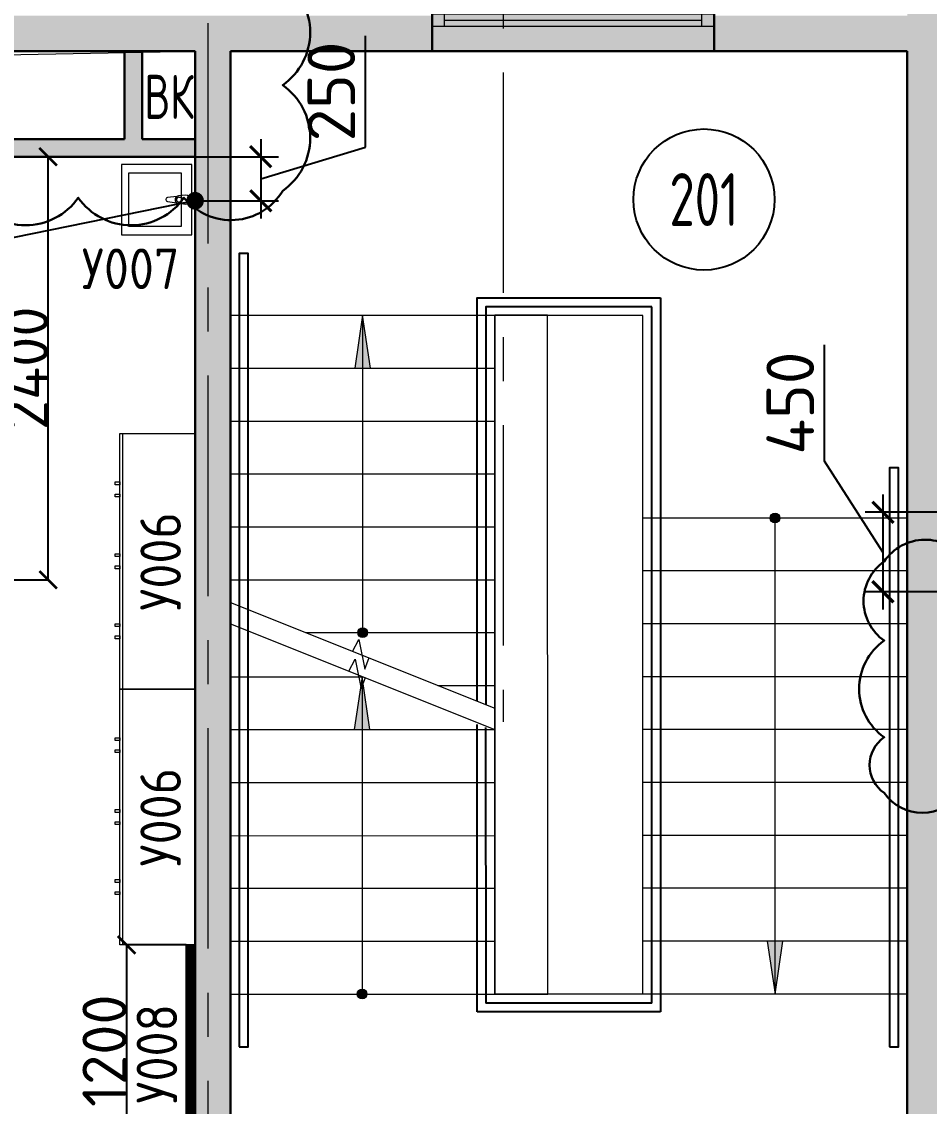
# Model space of a CAD drawing. Header units: millimetres. Extents: x -8417289 to 9420486, y 0 to 166066.
# Drawn here: x -65024 to -59876, y 76500 to 82652 of the extents above; entities that cross this region are included whole.
import ezdxf
from ezdxf import colors
from ezdxf.entities.mleader import LeaderData, LeaderLine
from ezdxf.enums import TextEntityAlignment as Align
from ezdxf.math import Vec2, Vec3

# ---------------------------------------------------------------- set-up
doc = ezdxf.new("R2010")
doc.units = ezdxf.units.MM
doc.header["$MEASUREMENT"] = 0
doc.header["$PDMODE"] = 3
doc.header["$PDSIZE"] = -4
doc.linetypes.add('CENTER', pattern=[2, 1.25, -0.25, 0.25, -0.25])
doc.layers.get('0').update_dxf_attribs({"color": 250, "lineweight": 9})
doc.layers.get('Defpoints').update_dxf_attribs({"color": 6})
for name, color, linetype, lineweight in [('_АР ТЕКСТ', 250, 'Continuous', 25), ('АР_Лестницы', 250, 'Continuous', 15), ('АР_Лестницы ограждение', 94, 'Continuous', 25), ('АР_Маркер экспликации', 239, 'Continuous', 13), ('АР_Номер помещения', 1, 'Continuous', 25), ('АР_Окна БЛОК', 250, 'Continuous', 13), ('АР_Оси', 195, 'Continuous', 9), ('АР_Перегородки газоблок', 165, 'Continuous', 30), ('АР_Перегородки газоблок_Штрих', 165, 'Continuous', 5), ('АР_Сущ Несущая стена', 216, 'Continuous', 30), ('АР_тонкая линия', 250, 'Continuous', 0), ('АР_Штриховка монолит', 250, 'Continuous', 9), ('Сан.техника', 153, 'Continuous', 9), ('ТХ_мебель передв', 250, 'Continuous', 13)]:
    doc.layers.add(name, color=color, linetype=linetype, lineweight=lineweight)
for name, color, linetype in [('АР_Отверстия', 251, 'Continuous'), ('ТХ_ВК_раковины_поз', 5, 'Continuous'), ('ТХ_мебель передв_поз', 251, 'Continuous'), ('ТХ_привязки_ВК', 174, 'Continuous'), ('ТХ_примечание', 40, 'Continuous'), ('ТХ_размеры', 240, 'Continuous')]:
    doc.layers.add(name, color=color, linetype=linetype)
doc.styles.add('ICOCPEUR', font='isocpeur.TTF')
doc.styles.add('ISOCPEUR', font='isocpeur.TTF')
doc.styles.add('ISOCPEUR_1', font='isocpeur.TTF', dxfattribs={"width": 0.9, "height": 250})
doc.dimstyles.new('R_100', dxfattribs={"dimtxt": 270, "dimasz": 120, "dimexe": 100, "dimexo": 0, "dimgap": 60, "dimtad": 1, "dimdec": 0, "dimrnd": 50, "dimzin": 0, "dimdsep": 46, "dimtxsty": 'ISOCPEUR', "dimblk": 'ARCHTICK', "dimcen": 0, "dimdle": 100, "dimclrd": 256, "dimclre": 256, "dimclrt": 256, "dimadec": 0, "dimazin": 0, "dimtfac": 2, "dimtdec": 0, "dimtofl": 0, "dimtmove": 1, "dimatfit": 3, "dimfxl": 1, "dimtvp": 3, "dimtolj": 1, "dimtzin": 0, "dimarcsym": 0})
doc.dimstyles.new('Копия SPDS', dxfattribs={"dimtxt": 250, "dimasz": 100, "dimexe": 0.5, "dimexo": 0.625, "dimtad": 1, "dimdec": 0, "dimrnd": 10, "dimtxsty": 'ISOCPEUR', "dimblk": 'ARCHTICK', "dimcen": 2.5, "dimdle": 0.5, "dimclrd": 256, "dimclre": 256, "dimclrt": 256, "dimadec": 0, "dimazin": 2, "dimtfac": 0.75, "dimtdec": 0, "dimtmove": 1, "dimatfit": 3, "dimfxl": 1, "dimtolj": 1, "dimarcsym": 1})

# ---------------------------------------------------------------- blocks, each defined once
blk = doc.blocks.new('*U1433')
h = blk.add_hatch(color=256)
h.dxf.hatch_style = 1
edge = h.paths.add_edge_path()
edge.add_arc((0, 0), 27.6, 359.64, 719.64)
h = blk.add_hatch(color=256)
h.dxf.hatch_style = 1
h.paths.add_polyline_path([(1500, -44.3), (1500, 44.3), (1800, 0)])
blk.add_line((1800, 0), (0, 0))
blk.add_lwpolyline([(1500, 44.3), (1500, -44.3), (1800, 0), (1500, 44.3)])
blk.add_circle((0, 0), 27.6)
blk = doc.blocks.new('*U274')
h = blk.add_hatch(color=256)
h.dxf.hatch_style = 1
edge = h.paths.add_edge_path()
edge.add_arc((0, 0), 27.6, 359.64, 719.64)
h = blk.add_hatch(color=256)
h.dxf.hatch_style = 1
h.paths.add_polyline_path([(2400, -44.3), (2400, 44.3), (2700, 0)])
blk.add_line((2700, 0), (0, 0))
blk.add_lwpolyline([(2400, 44.3), (2400, -44.3), (2700, 0), (2400, 44.3)])
blk.add_circle((0, 0), 27.6)
blk = doc.blocks.new('*U359')
at = {"true_color": 0xffffff}
h = blk.add_hatch(color=7, dxfattribs=at)
h.dxf.hatch_style = 1
h.paths.add_polyline_path([(-1600, -140), (0, -140), (0, 220), (-1600, 220)])
at = {"lineweight": 30}
for p, q in [((-1600, -140), (-1600, 220)), ((0, -140), (0, 220))]:
    blk.add_line(p, q, dxfattribs=at)
for p, q in [((0, 220), (-1600, 220)), ((-1600, 70), (0, 70)), ((-1530, 0), (-1530, 70)), ((-70, 0), (-70, 70)), ((-1600, 0), (0, 0)), ((-1530, 35), (-70, 35)), ((-1600, -140), (0, -140)), ((-1600, -140), (-1600, -140)), ((-1600, -140), (-1600, -140)), ((0, -140), (0, -140)), ((0, -140), (0, -140))]:
    blk.add_line(p, q)
blk = doc.blocks.new('*U146')
at = {"layer": 'АР_Номер помещения', "color": 7}
blk.add_circle((-17476.3, 6708.8), 400, dxfattribs=at)
at = {"color": 7, "style": 'ISOCPEUR', "width": 0.7, "flags": 1}
blk.add_attdef('КАТЕГОРИЯ', (-499.2, -2092.2), '', height=250, dxfattribs=at)
at = {"layer": 'АР_Номер помещения', "color": 7, "style": 'ISOCPEUR', "width": 0.7}
blk.add_attdef('НОМЕР_ПОМЕЩЕНИЯ', text='', height=300, dxfattribs=at).set_placement((-17476.3, 6708.8), align=Align.MIDDLE_CENTER)
blk = doc.blocks.new('сан.техника')
at = {"layer": 'Сан.техника', "linetype": 'Continuous', "lineweight": 5}
for p, q in [((-26.6, 167.7), (-79.5, 161.1)), ((-26.6, 167.7), (-79.5, 161.1)), ((-79.5, 138.9), (-26.6, 132.3)), ((-79.5, 138.9), (-26.6, 132.3)), ((24.9, 175), (-17, 171)), ((24.9, 175), (-17, 171)), ((-17, 129), (24.9, 125)), ((-17, 129), (24.9, 125)), ((-14.9, 163.6), (0, 163.6)), ((-14.9, 163.6), (0, 163.6)), ((0, 136.4), (-14.9, 136.4)), ((0, 136.4), (-14.9, 136.4)), ((0, 163.6), (0, 136.4)), ((0, 163.6), (0, 136.4))]:
    blk.add_line(p, q, dxfattribs=at)
for points in [[(59, 350), (-341, 350), (-341, -50), (59, -50)], [(0, 300), (-300.1, 300), (-300.1, 0), (0, 0)], [(0, 300), (-300.1, 300), (-300.1, 0), (0, 0)]]:
    blk.add_lwpolyline(points, close=True, dxfattribs=at)
for centre, radius, start, end in [((-78.1, 150), 11.2, 97.13862, 262.86077), ((-78.1, 150), 11.2, 97.13862, 262.86077), ((-15.1, 150), 21.1, 122.77072, 237.22867), ((-15.1, 150), 21.1, 122.77072, 237.22867), ((-14.9, 150), 13.6, 89.99969, 269.99969), ((-14.9, 150), 13.6, 89.99969, 269.99969), ((-15.1, 150), 21.1, 95.1693, 122.77072), ((-15.1, 150), 21.1, 95.1693, 122.77072), ((-15.1, 150), 21.1, 237.22867, 264.83008), ((-15.1, 150), 21.1, 237.22867, 264.83008), ((24.9, 150), 25, 269.99969, 89.99969), ((24.9, 150), 25, 269.99969, 89.99969)]:
    blk.add_arc(centre, radius, start, end, dxfattribs=at)
blk = doc.blocks.new('_DotSmall')
at = {"color": 0, "linetype": 'ByBlock', "const_width": 0.5}
blk.add_lwpolyline([(-0.0625, 0, 1), (0.0625, 0, 1)], format="xyb", close=True, dxfattribs=at)
blk = doc.blocks.new('*U1432')
h = blk.add_hatch(color=256)
h.dxf.hatch_style = 1
edge = h.paths.add_edge_path()
edge.add_arc((0, 0), 27.6, 359.64, 719.64)
h = blk.add_hatch(color=256)
h.dxf.hatch_style = 1
h.paths.add_polyline_path([(1500, -44.3), (1500, 44.3), (1800, 0)])
blk.add_line((1800, 0), (0, 0))
blk.add_lwpolyline([(1500, 44.3), (1500, -44.3), (1800, 0), (1500, 44.3)])
blk.add_circle((0, 0), 27.6)
blk = doc.blocks.new('_ArchTick')
at = {"color": 0, "linetype": 'ByBlock', "const_width": 0.15}
blk.add_lwpolyline([(-0.5, -0.5), (0.5, 0.5)], dxfattribs=at)
blk = doc.blocks.new('*D2286')
at = {"layer": 'Defpoints', "color": 0, "lineweight": 13, "transparency": 16777216}
for p in [(-65128.3, 81886.1), (-64874.2, 81886.1), (-65715.7, 79486.2)]:
    blk.add_point(p, dxfattribs=at)
at = {"layer": 'ТХ_размеры', "lineweight": -2, "transparency": 16777216}
for p, q in [((-65127.7, 81886.1), (-64873.7, 81886.1)), ((-64874.2, 79485.7), (-64874.2, 81886.6)), ((-65715.1, 79486.2), (-64873.7, 79486.2))]:
    blk.add_line(p, q, dxfattribs=at)
at = {"layer": 'ТХ_размеры', "lineweight": -2, "transparency": 16777216, "xscale": 100, "yscale": 100, "zscale": 100}
for p, rotation in [((-64874.2, 81886.1), 90), ((-64874.2, 79486.2), 270)]:
    blk.add_blockref('_ArchTick', p, dxfattribs=dict(at, rotation=rotation))
at = {"layer": 'ТХ_размеры', "transparency": 16777216, "insert": (-64999.8, 80686.1), "char_height": 250, "attachment_point": 5, "rotation": 90, "style": 'ISOCPEUR'}
blk.add_mtext('\\A1;2400', dxfattribs=at)
blk = doc.blocks.new('тумба под доской')
for points in [[(-1450.6, -426.2), (0, -426.2), (0, 0), (-1450.6, 0)], [(-1164.7, -452.7), (-1148.9, -452.7), (-1148.9, -426.2), (-1164.7, -426.2)], [(-1095.9, -452.7), (-1080, -452.7), (-1080, -426.2), (-1095.9, -426.2)], [(-767.7, -452.7), (-751.8, -452.7), (-751.8, -426.2), (-767.7, -426.2)], [(-698.8, -452.7), (-683, -452.7), (-683, -426.2), (-698.8, -426.2)], [(-360, -452.7), (-344.1, -452.7), (-344.1, -426.2), (-360, -426.2)], [(-291.2, -452.7), (-275.3, -452.7), (-275.3, -426.2), (-291.2, -426.2)]]:
    blk.add_lwpolyline(points, close=True)
blk.add_lwpolyline([(-1450.6, -410.3), (0, -410.3)])
blk = doc.blocks.new('A$C3da1b1ea')
at = {"lineweight": 0}
blk.add_lwpolyline([(0, 0), (50, 0), (50, -1200), (0, -1200), (0, 0)], dxfattribs=at)
blk = doc.blocks.new('*D2290')
at = {"layer": 'Defpoints', "color": 0, "lineweight": 13, "ltscale": 0.1, "transparency": 16777216}
for p in [(-64090.7, 77415.5), (-64429.2, 76215.5), (-64090.7, 76215.5)]:
    blk.add_point(p, dxfattribs=at)
at = {"layer": 'ТХ_размеры', "lineweight": -2, "ltscale": 0.1, "transparency": 16777216}
for p, q in [((-64091.3, 77415.5), (-64429.7, 77415.5)), ((-64429.2, 77416), (-64429.2, 76215)), ((-64091.3, 76215.5), (-64429.7, 76215.5))]:
    blk.add_line(p, q, dxfattribs=at)
at = {"layer": 'ТХ_размеры', "lineweight": -2, "ltscale": 0.1, "transparency": 16777216, "xscale": 100, "yscale": 100, "zscale": 100}
for p, rotation in [((-64429.2, 77415.5), 90), ((-64429.2, 76215.5), 270)]:
    blk.add_blockref('_ArchTick', p, dxfattribs=dict(at, rotation=rotation))
at = {"layer": 'ТХ_размеры', "ltscale": 0.1, "transparency": 16777216, "insert": (-64554.8, 76815.5), "char_height": 250, "attachment_point": 5, "rotation": 90, "style": 'ISOCPEUR'}
blk.add_mtext('\\A1;1200', dxfattribs=at)
blk = doc.blocks.new('*D2858')
at = {"layer": 'Defpoints', "color": 0, "linetype": 'ByBlock', "lineweight": 13, "ltscale": 500, "transparency": 16777216}
for p in [(-59700.7, 79869.5), (-60138.7, 79418.5), (-59700.7, 79418.5)]:
    blk.add_point(p, dxfattribs=at)
at = {"layer": 'ТХ_привязки_ВК', "linetype": 'ByBlock', "lineweight": -2, "ltscale": 500, "transparency": 16777216}
for p, q in [((-60469.5, 80158.5), (-60469.5, 80818.5)), ((-60138.7, 79644), (-60469.5, 80158.5)), ((-60138.7, 79969.5), (-60138.7, 79318.5)), ((-59700.7, 79869.5), (-60238.7, 79869.5)), ((-59700.7, 79418.5), (-60238.7, 79418.5))]:
    blk.add_line(p, q, dxfattribs=at)
at = {"layer": 'ТХ_привязки_ВК', "linetype": 'ByBlock', "lineweight": -2, "ltscale": 500, "transparency": 16777216, "xscale": 120, "yscale": 120, "zscale": 120}
for p, rotation in [((-60138.7, 79869.5), 90), ((-60138.7, 79418.5), 270)]:
    blk.add_blockref('_ArchTick', p, dxfattribs=dict(at, rotation=rotation))
at = {"layer": 'ТХ_привязки_ВК', "linetype": 'ByBlock', "lineweight": 13, "ltscale": 500, "transparency": 16777216, "insert": (-60664.5, 80488.5), "char_height": 270, "attachment_point": 5, "rotation": 90, "style": 'ISOCPEUR'}
blk.add_mtext('\\A1;450', dxfattribs=at)
blk = doc.blocks.new('_Dot')
at = {"color": 0, "linetype": 'ByBlock', "lineweight": -2}
blk.add_line((-0.5, 0), (-1, 0), dxfattribs=at)
at = {"color": 0, "linetype": 'ByBlock', "const_width": 0.5}
blk.add_lwpolyline([(-0.25, 0, 1), (0.25, 0, 1)], format="xyb", close=True, dxfattribs=at)
blk = doc.blocks.new('*D2951')
at = {"layer": 'Defpoints', "color": 0, "linetype": 'ByBlock', "lineweight": 13, "ltscale": 500, "transparency": 16777216}
for p in [(-64040.7, 81886.1), (-64040.7, 81636.1), (-63668.2, 81636.1)]:
    blk.add_point(p, dxfattribs=at)
at = {"layer": 'ТХ_привязки_ВК', "linetype": 'ByBlock', "lineweight": -2, "ltscale": 500, "transparency": 16777216}
for p, q in [((-63073.2, 81939.6), (-63073.2, 82572.6)), ((-63668.2, 81986.1), (-63668.2, 81536.1)), ((-64040.7, 81886.1), (-63568.2, 81886.1)), ((-63668.2, 81761.1), (-63073.2, 81939.6)), ((-64040.7, 81636.1), (-63568.2, 81636.1))]:
    blk.add_line(p, q, dxfattribs=at)
at = {"layer": 'ТХ_привязки_ВК', "linetype": 'ByBlock', "lineweight": -2, "ltscale": 500, "transparency": 16777216, "xscale": 120, "yscale": 120, "zscale": 120}
for p, rotation in [((-63668.2, 81886.1), 90), ((-63668.2, 81636.1), 270)]:
    blk.add_blockref('_ArchTick', p, dxfattribs=dict(at, rotation=rotation))
at = {"layer": 'ТХ_привязки_ВК', "linetype": 'ByBlock', "lineweight": 13, "ltscale": 500, "transparency": 16777216, "insert": (-63268.2, 82256.1), "char_height": 270, "attachment_point": 5, "rotation": 90, "style": 'ISOCPEUR'}
blk.add_mtext('\\A1;250', dxfattribs=at)

msp = doc.modelspace()

# ---------------------------------------------------------------- hatches: boundary and pattern name
at = {"layer": 'АР_Перегородки газоблок_Штрих', "ltscale": 100}
h = msp.add_hatch(dxfattribs=at)
h.set_pattern_fill('AR-CONC', color=256, scale=30)
h.set_pattern_definition([(50, (0, -100), (215.17805, -18.82564), [22.5, -247.5]), (355, (0, -100), (-41.6254, 225.65764), [18, -198]), (100.45144, (17.93, -101.57), (173.55265, 206.832), [19.12206, -210.34263]), (46.1842, (0, -40), (320.1724, -49.6558), [33.75, -371.25]), (96.63564, (26.68, -44.14), (280.3986, 292.2356), [28.6831, -315.5141]), (351.18416, (0, -40), (280.3986, 292.2356), [27, -297]), (21, (30, -55), (179.07212, -120.78567), [22.5, -247.5]), (326, (30, -55), (72.9946, 217.545), [18, -198]), (71.45144, (44.92, -65.07), (252.0667, 96.75935), [19.12206, -210.34263]), (37.5, (0, -100), (3.647957, 99.868156), [0, -195.6, 0, -201, 0, -198.75]), (7.5, (0, -100), (78.92086, 118.32351), [0, -114.6, 0, -191.1, 0, -75.75]), (327.5, (-66.9, -100), (160.14673, -6.76646), [0, -75, 0, -234, 0, -310.5]), (317.5, (-96.9, -100), (174.95585, 30.0315), [0, -97.5, 0, -155.4, 0, -220.5])])
h.paths.add_polyline_path([(-64040.4, 81986.1), (-64340.7, 81986.1), (-64340.7, 82481.9), (-64440.7, 82480.7), (-64440.7, 81986.1), (-70415.7, 81986.1), (-70415.7, 81885.6), (-64040.7, 81886.5), (-64041.1, 81866.1)])
at = {"layer": 'АР_Штриховка монолит', "ltscale": 100}
h = msp.add_hatch(dxfattribs=at)
h.set_pattern_fill('ANSI35', color=256, scale=500)
h.paths.add_polyline_path([(-25500.7, 86650.7), (-60000.7, 86650.7), (-60000.7, 82685.7), (-60000.7, 82485.7), (-60000.7, 75165.7), (-59900.7, 75165.7), (-59900.7, 73908.2), (-59700.7, 73908.2), (-59700.7, 74865.7), (-55945.7, 74865.7), (-55945.7, 73698.2), (-55745.7, 73698.2), (-55745.7, 74865.7), (-48030.8, 74865.7), (-48030.8, 75165.7), (-59700.7, 75165.7), (-59700.7, 86350.7), (-25500.7, 86350.7)])
h = msp.add_hatch(dxfattribs=at)
h.set_pattern_fill('ANSI35', color=256, scale=500)
h.paths.add_polyline_path([(-70415.7, 82485.7), (-64040.7, 82485.7), (-64040.7, 74937), (-63840.7, 74937), (-63840.7, 82485.7), (-60000.7, 82485.7), (-60000.7, 82685.7), (-70615.7, 82685.7), (-70615.7, 82485.7), (-70415.7, 82485.7)])

# ---------------------------------------------------------------- linework, layer by layer
at = {"lineweight": 13, "ltscale": 500}
for points in [[(-63146.9, 79079.8), (-63112.2, 79147.8), (-63078.4, 78979.3), (-63053.8, 79045.2)], [(-63168.1, 78967.7), (-63133.4, 79035.7), (-63099.6, 78867.2), (-63075, 78933.1)]]:
    msp.add_lwpolyline(points, dxfattribs=at)
at = {"layer": 'Defpoints', "color": 6, "lineweight": 30}
msp.add_lwpolyline([(-65302.7, 81653.4, 0.520567), (-64703.3, 81653.4, 0.520567), (-64104, 81653.4, 0.520567), (-63543.9, 81692.7, 0.520567), (-63543.9, 82292.1, 0.520567), (-63543.9, 82891.4, 0.520567), (-63543.9, 83490.8, 0.520567), (-64093.4, 83540.7, 0.520567), (-64692.8, 83540.7, 0.520567), (-65292.2, 83540.7, 0.520567)], format="xyb", dxfattribs=at)
at = {"layer": 'Defpoints', "ltscale": 100}
msp.add_lwpolyline([(-70215.7, 81886.1), (-64040.7, 81886.1)], dxfattribs=at)
at = {"layer": 'Defpoints', "color": 4, "lineweight": 30}
msp.add_lwpolyline([(-59672.2, 79597.7, 0.520567), (-60131.7, 79590.6, 0.520567), (-60131.7, 79141.2, 0.520567), (-60131.7, 78593.7, 0.520567), (-60131.7, 78277.3, 0.520567), (-59697.6, 78277.3, 0.520567)], format="xyb", dxfattribs=at)
at = {"layer": 'АР_Лестницы', "color": 18, "ltscale": 100, "true_color": 0x000000}
for p, q in [((-63840.7, 80987), (-62340.7, 80987)), ((-62340.9, 80987), (-61500.8, 80987)), ((-63840.7, 80687), (-62340.7, 80687)), ((-63840.7, 80387), (-62340.7, 80387)), ((-63840.7, 80087), (-62340.7, 80087)), ((-60000.7, 79836.5), (-61500.6, 79836.5)), ((-63840.7, 79787), (-62340.7, 79787)), ((-63840.7, 79487), (-62340.7, 79487)), ((-60001.9, 79536.5), (-61501.8, 79536.5)), ((-63840.7, 79357.1), (-62340.7, 78757.6)), ((-63840.7, 79236.5), (-62340.7, 78637)), ((-60001.9, 79236.5), (-61501.9, 79236.5)), ((-63415.1, 79187), (-62340.7, 79187)), ((-63840.7, 78936.5), (-63090.1, 78936.5)), ((-60000.7, 78936.5), (-61500.7, 78936.5)), ((-62664.5, 78887), (-62340.7, 78887)), ((-63840.7, 78636.5), (-62340.8, 78636.5)), ((-60001.9, 78636.5), (-61501.9, 78636.5)), ((-63840.7, 78336.5), (-62340.6, 78336.5)), ((-60001.9, 78336.5), (-61501.9, 78336.5)), ((-63840.7, 78034.7), (-62340.7, 78036.5)), ((-60001.9, 78036.5), (-61501.8, 78036.5)), ((-63845.7, 77736.5), (-62340.7, 77736.5)), ((-60001.9, 77736.5), (-61501.8, 77736.5)), ((-63845.7, 77436.6), (-62340.7, 77436.6)), ((-60001.9, 77436.5), (-61501.8, 77436.5)), ((-63845.7, 77136.5), (-62340.7, 77136.5)), ((-60000.7, 77136.5), (-62340.7, 77136.5))]:
    msp.add_line(p, q, dxfattribs=at)
at = {"layer": 'АР_Лестницы', "ltscale": 100}
for points in [[(-62340.8, 77136.5), (-62340.9, 80985.4)], [(-61500.7, 77136.5), (-61500.8, 80985.5)]]:
    msp.add_lwpolyline(points, dxfattribs=at)
at = {"layer": 'АР_Лестницы', "color": 18, "ltscale": 100, "true_color": 0x000000}
msp.add_lwpolyline([(-62340.7, 77136.5), (-62040.6, 77136.5), (-62040.7, 80986.9), (-62340.7, 80986.9)], close=True, dxfattribs=at)
at = {"layer": 'АР_Лестницы ограждение', "color": 18, "ltscale": 100, "true_color": 0x000000}
for p, q in [((-62440.7, 77035.5), (-62440.7, 78666.1)), ((-61450.6, 77085.5), (-62390.7, 77085.5)), ((-61400.6, 77035.5), (-62440.7, 77035.5))]:
    msp.add_line(p, q, dxfattribs=at)
for points in [[(-63790.5, 76836.5), (-63740.5, 76836.5), (-63740.4, 81336.5), (-63790.4, 81336.5)], [(-60100.7, 76836.5), (-60050.7, 76836.5), (-60050.7, 80122.3), (-60100.7, 80122.3)]]:
    msp.add_lwpolyline(points, close=True, dxfattribs=at)
for points in [[(-62441.3, 78797.8), (-62440.7, 81085.5), (-61400.6, 81085.5)], [(-61400.6, 81085.5), (-61400.6, 77035.5)], [(-61450.6, 81035.5), (-62390.7, 81035.5), (-62390.7, 78777.6)], [(-61450.6, 77085.5), (-61450.6, 81035.5)], [(-62393, 78648.3), (-62390.7, 77085.5)], [(-61656.3, 77035.5), (-61656.3, 77035.5)]]:
    msp.add_lwpolyline(points, dxfattribs=at)
at = {"layer": 'АР_Оси', "linetype": 'CENTER', "ltscale": 1000}
for p, q in [((-62295.8, 134363.2), (-62293.1, 78680.8)), ((-63965.7, 53394.4), (-63965.7, 82776.9))]:
    msp.add_line(p, q, dxfattribs=at)
at = {"layer": 'АР_Перегородки газоблок', "ltscale": 100}
for p, q in [((-64440.7, 82480.7), (-64440.7, 81986.1)), ((-64340.7, 82481.9), (-64340.7, 81986.1)), ((-64340.7, 81986.1), (-64040.7, 81986.1)), ((-64040.7, 81986.1), (-64040.7, 81886.1)), ((-64040.7, 81886.1), (-64440.7, 81886.1)), ((-64440.7, 81886.1), (-64440.7, 81886.1))]:
    msp.add_line(p, q, dxfattribs=at)
for points in [[(-64440.7, 81986.1), (-70415.7, 81986.1)], [(-64040.7, 81986.1), (-64340.7, 81986.1)], [(-64040.7, 81886.1), (-70415.7, 81886.1)]]:
    msp.add_lwpolyline(points, dxfattribs=at)
at = {"layer": 'АР_Сущ Несущая стена', "ltscale": 100}
for p, q in [((-70415.7, 82485.7), (-64040.7, 82485.7)), ((-64040.7, 74937), (-64040.7, 82485.7)), ((-63840.7, 74937), (-63840.7, 82485.7)), ((-63840.7, 82485.7), (-60000.7, 82485.7)), ((-60000.7, 82485.7), (-60000.7, 75165.7))]:
    msp.add_line(p, q, dxfattribs=at)
at = {"layer": 'АР_тонкая линия', "color": 18, "ltscale": 100, "true_color": 0x000000}
msp.add_lwpolyline([(-70415.7, 81986.1), (-70271.9, 82364.9), (-64040.7, 82485.7)], dxfattribs=at)
at = {"layer": 'ТХ_мебель передв', "const_width": 50}
msp.add_lwpolyline([(-64065.7, 77415.5), (-64065.7, 76215.5)], dxfattribs=at)

# ---------------------------------------------------------------- block references
at = {"layer": 'АР_Лестницы', "ltscale": 100}
for name, p, rotation in [('*U1432', (-63090.7, 79187), 89.99999999999999), ('*U274', (-60750.6, 79836.5), 270), ('*U1433', (-63093.2, 77136.5), 89.99999999999999)]:
    msp.add_blockref(name, p, dxfattribs=dict(at, rotation=rotation))
at = {"layer": 'АР_Маркер экспликации', "color": 7}
ref = msp.add_blockref('*U146', (-43677.6, 74934.5), dxfattribs=at)
ref.add_attrib('НОМЕР_ПОМЕЩЕНИЯ', '201', dxfattribs={"layer": 'АР_Номер помещения', "color": 7, "height": 300, "style": 'ISOCPEUR', "width": 0.7}).set_placement((-61153.9, 81643.2), align=Align.MIDDLE_CENTER)
at = {"layer": 'АР_Окна БЛОК'}
msp.add_blockref('*U359', (-61095.7, 82625.7), dxfattribs=at)
at = {"layer": 'Сан.техника'}
msp.add_blockref('сан.техника', (-64118, 81492.8), dxfattribs=at)
at = {"layer": 'ТХ_мебель передв', "xscale": -1, "rotation": 270}
for p in [(-64040.7, 80316.8), (-64040.7, 78866.2)]:
    msp.add_blockref('тумба под доской', p, dxfattribs=at)
at = {"layer": 'ТХ_мебель передв', "lineweight": 0, "rotation": 180}
msp.add_blockref('A$C3da1b1ea', (-64040.7, 76215.5), dxfattribs=at)

# ---------------------------------------------------------------- texts
at = {"layer": 'АР_Отверстия', "ltscale": 100, "insert": (-64189, 82225.5), "char_height": 250, "attachment_point": 5, "line_spacing_factor": 0.7, "style": 'ICOCPEUR'}
msp.add_mtext('\\A1;{\\W0.7;ВК}', dxfattribs=at)
at = {"layer": 'ТХ_ВК_раковины_поз', "style": 'ISOCPEUR_1', "width": 0.9}
msp.add_text('У007', height=230, dxfattribs=at).set_placement((-64684, 81135.5))
at = {"layer": 'ТХ_мебель передв_поз', "style": 'ISOCPEUR_1', "width": 0.9}
for s, p in [('У006', (-64121.1, 79310.5)), ('У006', (-64121.1, 77859.8)), ('У008', (-64142.3, 76514.9))]:
    msp.add_text(s, height=230, rotation=90, dxfattribs=at).set_placement(p)

# ---------------------------------------------------------------- dimensions: what is measured, and where the dimension line sits
at = {"layer": 'ТХ_привязки_ВК', "linetype": 'ByBlock', "lineweight": 13, "ltscale": 500}
dim = msp.add_linear_dim(base=(-63668.2, 81636.1), p1=(-64040.7, 81886.1), p2=(-64040.7, 81636.1), angle=90, dimstyle='R_100', override={"dimpost": '\\X'}, dxfattribs=at)
dim.commit()
dim.dimension.update_dxf_attribs({"geometry": '*D2951', "text_midpoint": (-63268.2, 81999.6)})
dim = msp.add_linear_dim(base=(-60138.7, 79418.5), p1=(-59700.7, 79869.5), p2=(-59700.7, 79418.5), angle=90, dimstyle='R_100', override={"dimpost": '\\X'}, dxfattribs=at)
dim.commit()
dim.dimension.update_dxf_attribs({"geometry": '*D2858', "text_midpoint": (-60469.5, 80218.5), "dimtype": 160})
at = {"layer": 'ТХ_размеры'}
dim = msp.add_linear_dim(base=(-64874.2, 81886.1), p1=(-65715.7, 79486.2), p2=(-65128.3, 81886.1), angle=270, dimstyle='Копия SPDS', dxfattribs=at)
dim.commit()
dim.dimension.update_dxf_attribs({"geometry": '*D2286', "text_midpoint": (-64999.8, 80686.1)})
at = {"layer": 'ТХ_размеры', "ltscale": 0.1}
dim = msp.add_linear_dim(base=(-64429.2, 76215.5), p1=(-64090.7, 77415.5), p2=(-64090.7, 76215.5), angle=90, dimstyle='Копия SPDS', dxfattribs=at)
dim.commit()
dim.dimension.update_dxf_attribs({"geometry": '*D2290', "text_midpoint": (-64554.8, 76815.5)})

# ---------------------------------------------------------------- leaders
at = {"layer": '_АР ТЕКСТ'}
ml = msp.add_multileader_mtext('Standard', dxfattribs=at)
ml.set_content('{\\W0.8;-2,550}', color=256, style='ISOCPEUR')
ml.set_leader_properties(color=256, linetype='Continuous', lineweight=-1)
ml.set_arrow_properties(name='DOTSMALL')
ml.build(insert=Vec2(0, 0))
ml.multileader.update_dxf_attribs({"has_text_frame": 1, "text_left_attachment_type": 4, "text_right_attachment_type": 4, "dogleg_length": 100, "arrow_head_size": 180})
ctx = ml.context
ctx.base_point, ctx.char_height, ctx.arrow_head_size, ctx.landing_gap_size, ctx.plane_origin = Vec3(-302775.8, 123943.3, -2), 250, 180, 50, Vec3(-302295.5, 121699.2, -2)
ctx.left_attachment, ctx.right_attachment = 4, 4
notes = []
notes.append((ctx, [(0, (0, 0, 0), (0, 0), (1, 0), 1, [])]))
ctx.mtext.insert, ctx.mtext.width, ctx.mtext.defined_height, ctx.mtext.line_spacing_style, ctx.mtext.flow_direction = Vec3(-302725.8, 124276.6, -2), 801.086, 330.7, 2, 5
ml = msp.add_multileader_mtext('Standard', dxfattribs=at)
ml.set_content('{\\W0.8;-2,550}', color=256, style='ISOCPEUR')
ml.set_leader_properties(color=256, linetype='Continuous', lineweight=-1)
ml.set_arrow_properties(name='DOTSMALL')
ml.build(insert=Vec2(0, 0))
ml.multileader.update_dxf_attribs({"has_text_frame": 1, "text_left_attachment_type": 4, "text_right_attachment_type": 4, "dogleg_length": 100, "arrow_head_size": 180})
ctx = ml.context
ctx.base_point, ctx.char_height, ctx.arrow_head_size, ctx.landing_gap_size, ctx.plane_origin = Vec3(-314736, 120073.3, -2), 250, 180, 50, Vec3(-314255.7, 117829.3, -2)
ctx.left_attachment, ctx.right_attachment = 4, 4
notes.append((ctx, [(0, (0, 0, 0), (0, 0), (1, 0), 1, [])]))
ctx.mtext.insert, ctx.mtext.width, ctx.mtext.defined_height, ctx.mtext.line_spacing_style, ctx.mtext.flow_direction = Vec3(-314686, 120406.6, -2), 801.086, 330.7, 2, 5
at = {"layer": 'ТХ_привязки_ВК'}
ml = msp.add_multileader_mtext('Standard', dxfattribs=at)
ml.set_content('\\A1;\\pxql,t3;{\\fArial|b0|i0|c204|p34;В\\A0;ентили подвода хол. и гор. воды dy-15, \\fArial|b0|i0|c0|p34;h-\\fArial|b0|i0|c204|p34;5\\fArial|b0|i0|c0|p34;00\\fArial|b0|i0|c204|p34;мм\\fArial|b0|i0|c0|p34; \\fArial|b0|i0|c204|p34;от УЧП, \\P\\ptz;Выпуск - канализация dy-50, \\fArial|b0|i0|c0|p34;h-\\fArial|b0|i0|c204|p34;450мм\\fArial|b0|i0|c0|p34; \\fArial|b0|i0|c204|p34;от УЧП\\P\\pt3;\\A1;-высота установки \\fArial|b0|i0|c0|p34;8\\fArial|b0|i0|c204|p34;00мм от УЧП \\P\\ptz;\\A0;для подкл. раковины (поз. У007)}', color=256, style='ISOCPEUR')
ml.set_leader_properties()
ml.set_arrow_properties(name='DOT')
ml.build(insert=Vec2(0, 0))
ml.multileader.update_dxf_attribs({"text_left_attachment_type": 6, "text_right_attachment_type": 6, "dogleg_length": 0.36, "arrow_head_size": 100})
ctx = ml.context
ctx.base_point, ctx.char_height, ctx.arrow_head_size, ctx.plane_origin = Vec3(-79203.5, 80086.7), 200, 100, Vec3(-72768.1, 85434.6)
ctx.left_attachment, ctx.right_attachment = 6, 6
notes.append((ctx, [(1, (1, 1, 0), (-71704.1, 80086.7), (-1, 0), 0.36, [(1, [(-64040.7, 81636.1)], 0, [])])]))
ctx.mtext.insert, ctx.mtext.width, ctx.mtext.defined_height, ctx.mtext.flow_direction = Vec3(-79201.5, 80345.5), 7757.603, 3256.3, 5
at = {"layer": 'ТХ_примечание'}
ml = msp.add_multileader_mtext('Standard', dxfattribs=at)
ml.set_content('\\pxsm1,qc;{\\C256;предусмотреть поддон 600х600 в строительном исполнении}', color=7, style='ISOCPEUR')
ml.set_leader_properties(color=256, lineweight=25)
ml.build(insert=Vec2(0, 0))
ml.multileader.update_dxf_attribs({"text_left_attachment_type": 6, "text_right_attachment_type": 6, "dogleg_length": 150, "arrow_head_size": 225, "scale": 75})
ctx = ml.context
ctx.base_point, ctx.scale, ctx.char_height, ctx.arrow_head_size, ctx.landing_gap_size, ctx.plane_origin = Vec3(-51997.6, 77165.9, -0.6), 75, 187.5, 225, 150, Vec3(-26335, 62580.5, -0.6)
ctx.left_attachment, ctx.right_attachment, ctx.text_align_type = 6, 6, 1
notes.append((ctx, [(0, (1, 1, 0), (-52147.6, 77165.9, -0.6), (1, 0), 150, [(1, [(-56436.4, 78088.8, -0.6)], 0, [])])]))
ctx.mtext.insert, ctx.mtext.width, ctx.mtext.defined_height, ctx.mtext.alignment, ctx.mtext.line_spacing_factor, ctx.mtext.flow_direction = Vec3(-50535.8, 77390.9, -0.6), 2623.525, 2263.3, 2, 0.8, 5
for ctx, leaders in notes:
    for number, flags, end, landing, length, lines in leaders:
        leader = LeaderData()
        leader.index, (leader.has_last_leader_line, leader.has_dogleg_vector, leader.attachment_direction) = number, flags
        leader.last_leader_point, leader.dogleg_vector, leader.dogleg_length = Vec3(end), Vec3(landing), length
        for number, points, colour, breaks in lines:
            line = LeaderLine()
            line.index, line.vertices, line.color, line.breaks = number, Vec3.list(points), colors.encode_raw_color(colour), breaks
            leader.lines.append(line)
        ctx.leaders.append(leader)

doc.saveas('drawing.dxf')
